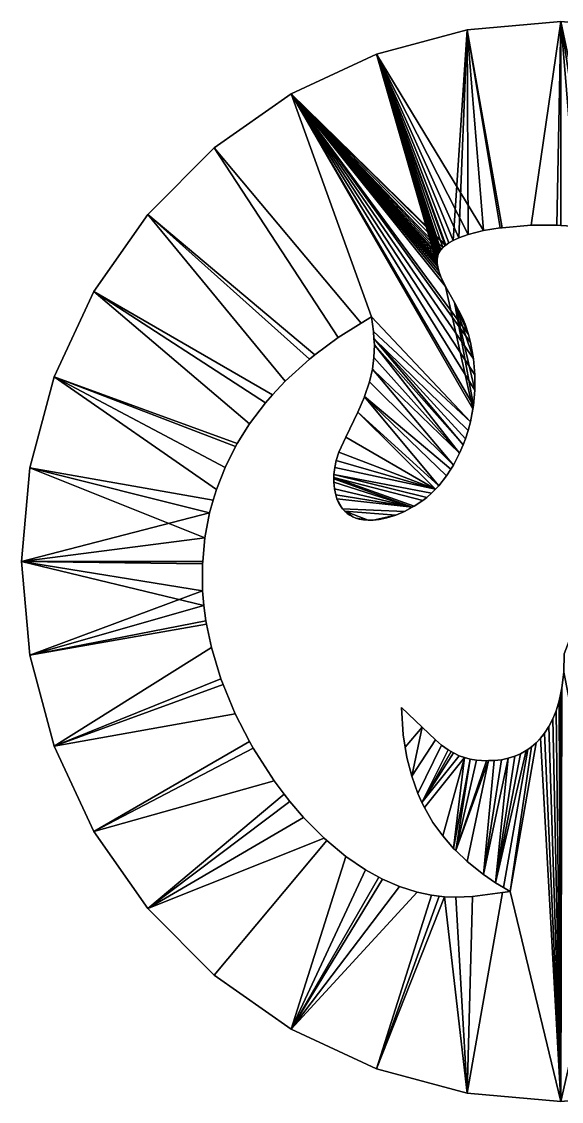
# Model space of a CAD drawing. Extents: x -1.8 to 1.8, y -1.8 to 1.8.
# Drawn here: x -1.8 to 0.002, y -1.8 to 1.8 of the extents above; entities that cross this region are included whole.
import ezdxf

# ---------------------------------------------------------------- set-up
doc = ezdxf.new("R2010")
doc.units = 0
doc.layers.add('CYLINDER', color=254, linetype='CONTINUOUS')

msp = doc.modelspace()

# ---------------------------------------------------------------- meshes
at = {"layer": 'CYLINDER'}
mesh = msp.add_polyface(dxfattribs=at)
corners = [(-0.3126, 1.7727, -0.2), (-0.3126, 1.7727, 0.2), (-0.6156, 1.6914, 0.2), (-0.6156, 1.6914, -0.2), (-0.384, 1.055, -0.2), (-0.9, 1.5588, -0.2), (-0.2873, 0.6228, -0.2), (-0.292, 0.6758, -0.2), (-0.2919, 0.5206, -0.2), (-0.2874, 0.5709, -0.2), (-0.3018, 0.7296, -0.2), (-0.3087, 0.7568, -0.2), (-0.386, 1.0536, -0.2), (-0.3937, 1.0466, -0.2), (-0.3547, 0.8635, -0.2), (-0.385, 0.9173, -0.2), (-0.4003, 1.0392, -0.2), (-0.4039, 1.0341, -0.2), (-0.4005, 0.9495, -0.2), (-0.407, 1.0288, -0.2), (-0.4076, 0.9685, -0.2), (-0.4095, 1.0233, -0.2), (-0.4112, 0.9821, -0.2), (-0.4107, 1.0195, -0.2), (-0.4129, 0.9931, -0.2), (-0.4122, 1.0137, -0.2), (-0.4133, 1.0016, -0.2), (-0.413, 1.0078, -0.2), (-0.9, 1.5588, 0.2), (-0.294, 0.5092, 0.2), (-0.4005, 0.9495, 0.2), (-0.385, 0.9173, 0.2), (-0.407, 1.0288, 0.2), (-0.4095, 1.0233, 0.2), (-0.4107, 1.0195, 0.2), (-0.4076, 0.9685, 0.2), (-0.4122, 1.0137, 0.2), (-0.4112, 0.9821, 0.2), (-0.413, 1.0078, 0.2), (-0.4133, 1.0016, 0.2), (-0.4129, 0.9931, 0.2), (-1.157, 1.3789, -0.2), (-0.6668, 0.7946, -0.2), (-0.6324, 0.8159, -0.2), (-0.302, 0.4661, -0.2), (-0.294, 0.5092, -0.2), (-0.6252, 0.7672, -0.2), (-1.157, 1.3789, 0.2), (-0.6668, 0.7946, 0.2), (-0.6324, 0.8159, 0.2), (-0.302, 0.4661, 0.2), (-0.7431, 0.7472, -0.2), (-1.3789, 1.157, -0.2), (-0.8208, 0.6888, -0.2), (-1.3789, 1.157, 0.2), (-0.7431, 0.7472, 0.2), (-0.8208, 0.6888, 0.2), (-0.839, 0.6751, -0.2), (-1.5588, 0.9, -0.2), (-0.962, 0.5554, -0.2), (-0.9199, 0.6016, -0.2), (-1.5588, 0.9, 0.2), (-0.9199, 0.6016, 0.2), (-0.962, 0.5554, 0.2), (-0.839, 0.6751, 0.2), (-1.6914, 0.6156, 0.2), (-1.6914, 0.6156, -0.2), (-0.7431, 0.7472, -0.2), (-0.8208, 0.6888, -0.2), (-0.8208, 0.6888, 0.2), (-0.7431, 0.7472, 0.2), (-0.6324, 0.8159, -0.2), (-0.6668, 0.7946, -0.2), (-0.6668, 0.7946, 0.2), (-0.6324, 0.8159, 0.2), (-0.6252, 0.7672, 0.2), (-0.6252, 0.7672, -0.2), (-0.6238, 0.7434, -0.2), (-0.6238, 0.7434, 0.2), (-0.6226, 0.7221, 0.2), (-0.6226, 0.7221, -0.2)]
mesh.append_faces([[corners[k] for k in face] for face in [(0, 1, 2, 3), (4, 3, 5, 5), (6, 7, 5, 5), (8, 9, 5, 5), (10, 11, 5, 5), (12, 4, 5, 5), (13, 12, 5, 5), (11, 14, 15, 5), (16, 13, 5, 5), (17, 16, 5, 5), (5, 15, 18, 18), (19, 17, 5, 5), (5, 18, 20, 20), (21, 19, 5, 5), (5, 20, 22, 22), (23, 21, 5, 5), (5, 22, 24, 24), (25, 23, 5, 5), (5, 24, 26, 26), (27, 25, 5, 5), (26, 27, 5, 5), (3, 2, 28, 5), (29, 28, 30, 31), (2, 32, 33, 33), (2, 33, 34, 34), (35, 30, 28, 28), (2, 34, 36, 36), (35, 28, 37, 37), (2, 36, 38, 38), (37, 28, 2, 2), (2, 38, 39, 39), (40, 37, 2, 2), (2, 39, 40, 40), (5, 41, 42, 43), (44, 45, 5, 43), (44, 43, 46, 46), (5, 28, 47, 41), (48, 47, 28, 49), (28, 29, 50, 49), (51, 42, 41, 41), (51, 41, 52, 53), (41, 47, 54, 52), (47, 48, 55, 55), (56, 54, 47, 55), (53, 52, 57, 57), (58, 59, 60, 52), (57, 52, 60, 60), (52, 54, 61, 58), (62, 63, 61, 54), (64, 62, 54, 54), (54, 56, 64, 64), (58, 61, 65, 66), (67, 68, 69, 70), (71, 72, 70, 73), (72, 67, 70, 70), (71, 73, 74, 74), (75, 76, 71, 74), (77, 76, 75, 78), (78, 79, 80, 77)]])
mesh = msp.add_polyface(dxfattribs=at)
corners = [(0, 1.8, -0.2), (-0.3126, 1.7727, -0.2), (-0.1962, 1.1129, -0.2), (-0.0992, 1.121, -0.2), (0, 1.8, 0.2), (-0.3126, 1.7727, 0.2), (-0.1962, 1.1129, 0.2), (-0.0992, 1.121, 0.2), (-0.2029, 1.1123, -0.2), (-0.6156, 1.6914, -0.2), (-0.384, 1.055, -0.2), (-0.374, 1.0623, -0.2), (-0.3601, 1.0703, -0.2), (-0.2584, 1.1031, -0.2), (-0.3404, 1.0794, -0.2), (-0.3091, 1.0905, -0.2), (-0.384, 1.055, 0.2), (-0.6156, 1.6914, 0.2), (-0.374, 1.0623, 0.2), (-0.2029, 1.1123, 0.2), (-0.2584, 1.1031, 0.2), (-0.3601, 1.0703, 0.2), (-0.3091, 1.0905, 0.2), (-0.3404, 1.0794, 0.2), (-0.9, 1.5588, -0.2), (-0.294, 0.5092, -0.2), (-0.2919, 0.5206, -0.2), (-0.2874, 0.5709, -0.2), (-0.2873, 0.6228, -0.2), (-0.3087, 0.7568, -0.2), (-0.3194, 0.7908, -0.2), (-0.3282, 0.8127, -0.2), (-0.3547, 0.8635, -0.2), (-0.292, 0.6758, -0.2), (-0.3018, 0.7296, -0.2), (-0.386, 1.0536, 0.2), (-0.3547, 0.8635, 0.2), (-0.3282, 0.8127, 0.2), (-0.3194, 0.7908, 0.2), (-0.3087, 0.7568, 0.2), (-0.2874, 0.5709, 0.2), (-0.2919, 0.5206, 0.2), (-0.3937, 1.0466, 0.2), (-0.3018, 0.7296, 0.2), (-0.292, 0.6758, 0.2), (-0.4003, 1.0392, 0.2), (-0.4039, 1.0341, 0.2), (-0.407, 1.0288, 0.2), (-0.292, 0.6758, -0.2), (-0.292, 0.6758, 0.2), (-0.3018, 0.7296, 0.2), (-0.3018, 0.7296, -0.2), (-0.3087, 0.7568, 0.2), (-0.3087, 0.7568, -0.2), (-0.3194, 0.7908, 0.2), (-0.3194, 0.7908, -0.2), (-0.3282, 0.8127, 0.2), (-0.3282, 0.8127, -0.2), (-0.3547, 0.8635, 0.2), (-0.3547, 0.8635, -0.2), (-0.385, 0.9173, 0.2), (-0.385, 0.9173, -0.2), (-0.4005, 0.9495, 0.2), (-0.4005, 0.9495, -0.2), (-0.4076, 0.9685, 0.2), (-0.4076, 0.9685, -0.2), (-0.4112, 0.9821, 0.2), (-0.4112, 0.9821, -0.2), (-0.4129, 0.9931, 0.2), (-0.4129, 0.9931, -0.2), (-0.4133, 1.0016, 0.2), (-0.4133, 1.0016, -0.2), (-0.413, 1.0078, 0.2), (-0.413, 1.0078, -0.2), (-0.4122, 1.0137, 0.2), (-0.4122, 1.0137, -0.2), (-0.4107, 1.0195, 0.2), (-0.4107, 1.0195, -0.2), (-0.4095, 1.0233, 0.2), (-0.4095, 1.0233, -0.2), (-0.407, 1.0288, 0.2), (-0.407, 1.0288, -0.2), (-0.4039, 1.0341, 0.2), (-0.4039, 1.0341, -0.2), (-0.4003, 1.0392, 0.2), (-0.4003, 1.0392, -0.2), (-0.3937, 1.0466, 0.2), (-0.3937, 1.0466, -0.2), (-0.386, 1.0536, 0.2), (-0.386, 1.0536, -0.2), (-0.384, 1.055, 0.2), (-0.374, 1.0623, -0.2), (-0.384, 1.055, -0.2), (-0.374, 1.0623, 0.2), (-0.3601, 1.0703, 0.2), (-0.3601, 1.0703, -0.2), (-0.3404, 1.0794, 0.2), (-0.3404, 1.0794, -0.2), (-0.3091, 1.0905, 0.2), (-0.3091, 1.0905, -0.2), (-0.2584, 1.1031, 0.2), (-0.2584, 1.1031, -0.2), (-0.2029, 1.1123, 0.2), (-0.2029, 1.1123, -0.2), (-0.1962, 1.1129, 0.2), (-0.0992, 1.121, 0.2), (-0.1962, 1.1129, -0.2)]
mesh.append_faces([[corners[k] for k in face] for face in [(0, 1, 2, 3), (0, 4, 5, 1), (6, 5, 4, 7), (2, 1, 8, 8), (9, 10, 11, 11), (9, 11, 12, 12), (8, 1, 9, 13), (9, 12, 14, 14), (9, 14, 15, 15), (15, 13, 9, 9), (16, 17, 18, 18), (5, 6, 19, 19), (5, 19, 20, 20), (18, 17, 5, 21), (5, 20, 22, 22), (5, 22, 23, 23), (5, 23, 21, 21), (24, 25, 26, 26), (24, 27, 28, 28), (29, 30, 31, 32), (24, 33, 34, 34), (17, 16, 35, 35), (36, 37, 38, 39), (40, 41, 36, 36), (17, 35, 42, 42), (36, 39, 43, 44), (17, 42, 45, 45), (17, 45, 46, 46), (17, 46, 47, 47), (48, 49, 50, 51), (51, 50, 52, 53), (53, 52, 54, 55), (55, 54, 56, 57), (57, 56, 58, 59), (59, 58, 60, 61), (61, 60, 62, 63), (63, 62, 64, 65), (65, 64, 66, 67), (67, 66, 68, 69), (69, 68, 70, 71), (71, 70, 72, 73), (73, 72, 74, 75), (75, 74, 76, 77), (77, 76, 78, 79), (79, 78, 80, 81), (81, 80, 82, 83), (83, 82, 84, 85), (85, 84, 86, 87), (87, 86, 88, 89), (88, 90, 89, 89), (91, 92, 93, 93), (89, 90, 93, 92), (91, 93, 94, 95), (95, 94, 96, 97), (97, 96, 98, 99), (99, 98, 100, 101), (101, 100, 102, 103), (102, 104, 103, 103), (103, 104, 105, 106)]])
mesh = msp.add_polyface(dxfattribs=at)
corners = [(0.9, 1.5588, -0.2), (0.4386, 0.7597, -0.2), (0.4443, 0.7446, -0.2), (0.4711, 0.6458, -0.2), (0.6156, 1.6914, -0.2), (0.3446, 0.9467, -0.2), (0.3532, 0.9354, -0.2), (0.3832, 0.8875, -0.2), (0.3446, 0.9467, 0.2), (0.6156, 1.6914, 0.2), (0.9, 1.5588, 0.2), (0.3532, 0.9354, 0.2), (0.4386, 0.7597, 0.2), (0.4143, 0.8246, 0.2), (0.3832, 0.8875, 0.2), (0.3126, 1.7727, -0.2), (0.3263, 0.9705, -0.2), (0.19, 1.0776, -0.2), (0.1908, 1.0773, -0.2), (0.2291, 1.056, -0.2), (0.2644, 1.031, -0.2), (0.2968, 1.0024, -0.2), (0.3126, 1.7727, 0.2), (0.19, 1.0776, 0.2), (0.3263, 0.9705, 0.2), (0.1908, 1.0773, 0.2), (0.2968, 1.0024, 0.2), (0.2291, 1.056, 0.2), (0.2644, 1.031, 0.2), (0.1493, 1.0946, -0.2), (0, 1.8, -0.2), (0, 1.1205, -0.2), (0.0563, 1.1164, -0.2), (0.1045, 1.1077, -0.2), (0, 1.8, 0.2), (0.0563, 1.1164, 0.2), (0, 1.1205, 0.2), (0.1045, 1.1077, 0.2), (0.1493, 1.0946, 0.2), (-0.0131, 1.1215, -0.2), (-0.0992, 1.121, -0.2), (-0.0131, 1.1215, 0.2), (-0.0992, 1.121, 0.2), (-0.0992, 1.121, -0.2), (-0.1962, 1.1129, -0.2), (-0.0992, 1.121, 0.2), (-0.0131, 1.1215, 0.2), (-0.0131, 1.1215, -0.2), (0, 1.1205, 0.2), (0.0563, 1.1164, -0.2), (0, 1.1205, -0.2), (0.0563, 1.1164, 0.2), (0.1045, 1.1077, 0.2), (0.1045, 1.1077, -0.2), (0.1493, 1.0946, 0.2), (0.1493, 1.0946, -0.2), (0.19, 1.0776, 0.2), (0.1908, 1.0773, -0.2), (0.19, 1.0776, -0.2), (0.1908, 1.0773, 0.2), (0.2291, 1.056, 0.2), (0.2291, 1.056, -0.2), (0.2644, 1.031, 0.2), (0.2644, 1.031, -0.2), (0.2968, 1.0024, 0.2), (0.2968, 1.0024, -0.2), (0.3263, 0.9705, 0.2), (0.3263, 0.9705, -0.2), (0.3446, 0.9467, -0.2), (0.3446, 0.9467, 0.2), (0.3532, 0.9354, 0.2), (0.3532, 0.9354, -0.2), (0.3832, 0.8875, 0.2), (0.3832, 0.8875, -0.2), (0.4143, 0.8246, 0.2), (0.4143, 0.8246, -0.2), (0.4443, 0.7446, 0.2), (0.4443, 0.7446, -0.2), (0.4386, 0.7597, -0.2), (0.4386, 0.7597, 0.2), (0.4711, 0.6458, 0.2), (0.4711, 0.6458, -0.2), (0.4967, 0.5001, 0.2), (0.4967, 0.5001, -0.2), (0.4834, 0.5761, -0.2), (0.4834, 0.5761, 0.2), (0.5035, 0.4225, 0.2), (0.5035, 0.4225, -0.2)]
mesh.append_faces([[corners[k] for k in face] for face in [(0, 1, 2, 2), (0, 2, 3, 3), (0, 4, 5, 6), (0, 6, 7, 7), (8, 9, 10, 11), (10, 12, 13, 13), (10, 13, 14, 14), (5, 4, 15, 16), (15, 17, 18, 18), (15, 18, 19, 19), (15, 19, 20, 20), (21, 16, 15, 15), (15, 20, 21, 21), (4, 9, 22, 15), (23, 22, 9, 9), (9, 8, 24, 24), (25, 23, 9, 9), (9, 24, 26, 26), (27, 25, 9, 9), (9, 26, 28, 28), (28, 27, 9, 9), (17, 15, 29, 29), (30, 31, 32, 15), (29, 15, 33, 33), (32, 33, 15, 15), (15, 22, 34, 30), (35, 36, 34, 34), (37, 35, 34, 34), (22, 23, 38, 34), (38, 37, 34, 34), (39, 31, 30, 30), (40, 39, 30, 30), (34, 36, 41, 41), (34, 41, 42, 42), (43, 44, 45, 45), (43, 45, 46, 47), (46, 48, 47, 47), (49, 50, 51, 51), (47, 48, 51, 50), (49, 51, 52, 53), (53, 52, 54, 55), (54, 56, 55, 55), (57, 58, 59, 59), (59, 58, 55, 56), (57, 59, 60, 61), (61, 60, 62, 63), (63, 62, 64, 65), (66, 67, 65, 64), (68, 67, 66, 69), (69, 70, 71, 68), (72, 73, 71, 70), (74, 75, 73, 72), (76, 77, 78, 78), (74, 79, 75, 75), (76, 78, 75, 79), (80, 81, 77, 76), (82, 83, 84, 85), (80, 85, 84, 81), (82, 86, 87, 83)]])
mesh = msp.add_polyface(dxfattribs=at)
corners = [(-0.3547, 0.8635, 0.2), (-0.292, 0.6758, 0.2), (-0.2873, 0.6228, 0.2), (-0.2874, 0.5709, 0.2), (-0.2919, 0.5206, 0.2), (-0.294, 0.5092, 0.2), (-0.385, 0.9173, 0.2), (-0.6238, 0.7434, -0.2), (-0.3267, 0.3893, -0.2), (-0.3187, 0.4089, -0.2), (-0.3096, 0.437, -0.2), (-0.302, 0.4661, -0.2), (-0.6252, 0.7672, -0.2), (-0.3187, 0.4089, 0.2), (-0.3267, 0.3893, 0.2), (-0.6238, 0.7434, 0.2), (-0.302, 0.4661, 0.2), (-0.3096, 0.437, 0.2), (-0.6252, 0.7672, 0.2), (-0.6324, 0.8159, 0.2), (-0.6552, 0.5498, -0.2), (-0.3674, 0.3082, -0.2), (-0.3589, 0.3213, -0.2), (-0.6387, 0.5988, -0.2), (-0.3383, 0.3608, -0.2), (-0.6226, 0.7221, -0.2), (-0.6241, 0.6801, -0.2), (-0.6291, 0.6411, -0.2), (-0.3589, 0.3213, 0.2), (-0.3674, 0.3082, 0.2), (-0.6552, 0.5498, 0.2), (-0.6387, 0.5988, 0.2), (-0.3383, 0.3608, 0.2), (-0.6226, 0.7221, 0.2), (-0.6291, 0.6411, 0.2), (-0.6241, 0.6801, 0.2), (-0.6778, 0.4979, -0.2), (-0.7174, 0.4142, -0.2), (-0.4184, 0.2416, -0.2), (-0.3822, 0.2851, -0.2), (-0.6555, 0.5489, -0.2), (-0.4079, 0.2525, -0.2), (-0.3822, 0.2851, 0.2), (-0.6555, 0.5489, 0.2), (-0.4184, 0.2416, 0.2), (-0.7174, 0.4142, 0.2), (-0.6778, 0.4979, 0.2), (-0.4079, 0.2525, 0.2), (-0.7497, 0.3368, -0.2), (-0.7547, 0.3135, -0.2), (-0.4473, 0.2139, -0.2), (-0.4321, 0.2273, -0.2), (-0.7575, 0.2896, -0.2), (-0.4606, 0.2035, -0.2), (-0.7579, 0.2798, -0.2), (-0.4899, 0.184, -0.2), (-0.741, 0.3642, 0.2), (-0.7575, 0.2896, 0.2), (-0.7547, 0.3135, 0.2), (-0.4321, 0.2273, 0.2), (-0.4606, 0.2035, 0.2), (-0.4899, 0.184, 0.2), (-0.7579, 0.2798, 0.2), (-0.7497, 0.3368, 0.2), (-0.4473, 0.2139, 0.2), (-0.7473, 0.2088, 0.2), (-0.7515, 0.2223, 0.2), (-0.4962, 0.1806, 0.2), (-0.4899, 0.184, -0.2), (-0.4899, 0.184, 0.2), (-0.4606, 0.2035, 0.2), (-0.4606, 0.2035, -0.2), (-0.4473, 0.2139, 0.2), (-0.4473, 0.2139, -0.2), (-0.4321, 0.2273, 0.2), (-0.4321, 0.2273, -0.2), (-0.4184, 0.2416, 0.2), (-0.4079, 0.2525, 0.2), (-0.4079, 0.2525, -0.2), (-0.4184, 0.2416, -0.2), (-0.3822, 0.2851, 0.2), (-0.3822, 0.2851, -0.2), (-0.3674, 0.3082, 0.2), (-0.3589, 0.3213, -0.2), (-0.3674, 0.3082, -0.2), (-0.3589, 0.3213, 0.2), (-0.3383, 0.3608, 0.2), (-0.3383, 0.3608, -0.2), (-0.3267, 0.3893, 0.2), (-0.3267, 0.3893, -0.2), (-0.3187, 0.4089, 0.2), (-0.3187, 0.4089, -0.2), (-0.3096, 0.437, 0.2), (-0.3096, 0.437, -0.2), (-0.302, 0.4661, 0.2), (-0.302, 0.4661, -0.2), (-0.294, 0.5092, -0.2), (-0.294, 0.5092, 0.2), (-0.2919, 0.5206, 0.2), (-0.2919, 0.5206, -0.2), (-0.2874, 0.5709, 0.2), (-0.2874, 0.5709, -0.2), (-0.2873, 0.6228, 0.2), (-0.2873, 0.6228, -0.2), (-0.292, 0.6758, 0.2), (-0.292, 0.6758, -0.2)]
mesh.append_faces([[corners[k] for k in face] for face in [(0, 1, 2, 3), (0, 4, 5, 6), (7, 8, 9, 9), (9, 10, 7, 7), (7, 10, 11, 12), (13, 14, 15, 15), (16, 17, 15, 18), (17, 13, 15, 15), (18, 19, 16, 16), (20, 21, 22, 23), (24, 8, 25, 26), (8, 7, 25, 25), (23, 22, 27, 27), (27, 22, 24, 26), (28, 29, 30, 31), (15, 14, 32, 33), (32, 28, 31, 34), (35, 33, 32, 32), (34, 35, 32, 32), (36, 37, 38, 38), (39, 21, 20, 40), (38, 41, 40, 36), (41, 39, 40, 40), (30, 29, 42, 43), (44, 45, 46, 47), (46, 43, 42, 47), (48, 49, 38, 38), (50, 51, 52, 52), (53, 50, 52, 54), (38, 49, 52, 51), (54, 55, 53, 53), (56, 45, 44, 44), (57, 58, 44, 59), (60, 61, 62, 62), (63, 56, 44, 44), (59, 64, 57, 57), (58, 63, 44, 44), (60, 62, 57, 64), (65, 66, 67, 67), (68, 69, 70, 71), (71, 70, 72, 73), (73, 72, 74, 75), (76, 77, 78, 79), (79, 75, 74, 76), (78, 77, 80, 81), (81, 80, 82, 82), (83, 84, 85, 85), (84, 81, 82, 85), (83, 85, 86, 87), (87, 86, 88, 89), (88, 90, 91, 89), (91, 90, 92, 93), (93, 92, 94, 95), (95, 94, 96, 96), (97, 98, 94, 94), (96, 94, 98, 99), (99, 98, 100, 101), (101, 100, 102, 103), (103, 102, 104, 105)]])
mesh = msp.add_polyface(dxfattribs=at)
corners = [(-0.4184, 0.2416, -0.2), (-0.7174, 0.4142, -0.2), (-0.741, 0.3642, -0.2), (-0.4962, 0.1806, -0.2), (-0.4899, 0.184, -0.2), (-0.7579, 0.2798, -0.2), (-0.7579, 0.2758, -0.2), (-0.7497, 0.3368, -0.2), (-0.962, 0.5554, -0.2), (-1.5588, 0.9, -0.2), (-0.9863, 0.5289, -0.2), (-1.6914, 0.6156, -0.2), (-1.0802, 0.3932, -0.2), (-1.0393, 0.459, -0.2), (-0.4962, 0.1806, 0.2), (-0.7579, 0.2758, 0.2), (-0.7579, 0.2798, 0.2), (-0.4899, 0.184, 0.2), (-1.5588, 0.9, 0.2), (-0.962, 0.5554, 0.2), (-0.9863, 0.5289, 0.2), (-1.0393, 0.459, 0.2), (-1.0802, 0.3932, 0.2), (-1.6914, 0.6156, 0.2), (-0.7577, 0.2649, -0.2), (-0.7555, 0.2423, -0.2), (-0.7515, 0.2223, -0.2), (-0.7473, 0.2088, -0.2), (-1.086, 0.3839, -0.2), (-1.7727, 0.3126, -0.2), (-1.1601, 0.2046, -0.2), (-1.1499, 0.2399, -0.2), (-1.121, 0.3139, -0.2), (-1.7727, 0.3126, 0.2), (-0.7577, 0.2649, 0.2), (-0.7515, 0.2223, 0.2), (-0.7555, 0.2423, 0.2), (-1.1499, 0.2399, 0.2), (-1.1601, 0.2046, 0.2), (-1.121, 0.3139, 0.2), (-1.086, 0.3839, 0.2), (-1.1724, 0.1617, 0.2), (-1.1499, 0.2399, -0.2), (-1.1601, 0.2046, -0.2), (-1.1601, 0.2046, 0.2), (-1.1499, 0.2399, 0.2), (-1.121, 0.3139, 0.2), (-1.121, 0.3139, -0.2), (-1.086, 0.3839, 0.2), (-1.086, 0.3839, -0.2), (-1.0802, 0.3932, -0.2), (-1.0802, 0.3932, 0.2), (-1.0393, 0.459, -0.2), (-1.0393, 0.459, 0.2), (-0.9863, 0.5289, 0.2), (-0.9863, 0.5289, -0.2), (-0.962, 0.5554, 0.2), (-0.9199, 0.6016, -0.2), (-0.962, 0.5554, -0.2), (-0.9199, 0.6016, 0.2), (-0.839, 0.6751, 0.2), (-0.839, 0.6751, -0.2), (-0.8208, 0.6888, 0.2), (-0.8208, 0.6888, -0.2), (-0.6241, 0.6801, 0.2), (-0.6241, 0.6801, -0.2), (-0.6226, 0.7221, -0.2), (-0.6226, 0.7221, 0.2), (-0.6291, 0.6411, 0.2), (-0.6291, 0.6411, -0.2), (-0.6387, 0.5988, 0.2), (-0.6387, 0.5988, -0.2), (-0.6552, 0.5498, -0.2), (-0.6552, 0.5498, 0.2), (-0.6555, 0.5489, 0.2), (-0.6555, 0.5489, -0.2), (-0.6778, 0.4979, 0.2), (-0.6778, 0.4979, -0.2), (-0.741, 0.3642, 0.2), (-0.741, 0.3642, -0.2), (-0.7174, 0.4142, -0.2), (-0.7174, 0.4142, 0.2), (-0.7497, 0.3368, 0.2), (-0.7497, 0.3368, -0.2), (-0.7547, 0.3135, 0.2), (-0.7547, 0.3135, -0.2), (-0.7575, 0.2896, 0.2), (-0.7575, 0.2896, -0.2), (-0.7579, 0.2798, 0.2), (-0.7579, 0.2798, -0.2), (-0.7577, 0.2649, 0.2), (-0.7577, 0.2649, -0.2), (-0.7579, 0.2758, 0.2), (-0.7579, 0.2758, -0.2), (-0.7555, 0.2423, 0.2), (-0.7555, 0.2423, -0.2), (-0.7515, 0.2223, 0.2), (-0.7515, 0.2223, -0.2), (-0.7473, 0.2088, 0.2), (-0.7473, 0.2088, -0.2), (-0.7421, 0.1966, 0.2), (-0.7421, 0.1966, -0.2)]
mesh.append_faces([[corners[k] for k in face] for face in [(0, 1, 2, 2), (3, 4, 5, 6), (0, 2, 7, 7), (8, 9, 10, 10), (11, 12, 13, 9), (10, 9, 13, 13), (14, 15, 16, 17), (18, 19, 20, 20), (18, 20, 21, 21), (22, 23, 18, 21), (3, 6, 24, 24), (24, 25, 3, 3), (26, 27, 3, 3), (3, 25, 26, 26), (12, 11, 28, 28), (29, 30, 31, 11), (28, 11, 32, 32), (32, 11, 31, 31), (11, 23, 33, 29), (34, 15, 14, 14), (35, 36, 14, 14), (36, 34, 14, 14), (33, 23, 37, 38), (39, 37, 23, 23), (23, 22, 40, 40), (23, 40, 39, 39), (33, 38, 41, 41), (42, 43, 44, 45), (42, 45, 46, 47), (47, 46, 48, 49), (49, 48, 50, 50), (48, 51, 52, 50), (53, 52, 51, 51), (52, 53, 54, 55), (55, 54, 56, 56), (57, 58, 59, 59), (58, 55, 56, 59), (57, 59, 60, 61), (60, 62, 63, 61), (64, 65, 66, 67), (68, 69, 65, 64), (70, 71, 69, 68), (72, 71, 70, 73), (73, 74, 75, 72), (76, 77, 75, 74), (78, 79, 80, 81), (80, 77, 76, 81), (82, 83, 79, 78), (84, 85, 83, 82), (86, 87, 85, 84), (88, 89, 87, 86), (90, 91, 92, 92), (93, 89, 88, 88), (92, 91, 93, 88), (94, 95, 91, 90), (96, 97, 95, 94), (98, 99, 97, 96), (100, 101, 99, 98)]])
mesh = msp.add_polyface(dxfattribs=at)
corners = [(-0.7132, 0.1602, -0.2), (-0.7042, 0.154, -0.2), (-0.6945, 0.1488, -0.2), (-0.7216, 0.1676, -0.2), (-0.7421, 0.1966, -0.2), (-0.7361, 0.1857, -0.2), (-0.7292, 0.1761, -0.2), (-0.7473, 0.2088, -0.2), (-0.6843, 0.1446, -0.2), (-0.6431, 0.1374, -0.2), (-0.7132, 0.1602, 0.2), (-0.7216, 0.1676, 0.2), (-0.6945, 0.1488, 0.2), (-0.7042, 0.154, 0.2), (-0.7292, 0.1761, 0.2), (-0.7361, 0.1857, 0.2), (-0.7421, 0.1966, 0.2), (-0.7473, 0.2088, 0.2), (-0.6431, 0.1374, 0.2), (-0.6843, 0.1446, 0.2), (-1.1601, 0.2046, -0.2), (-1.7727, 0.3126, -0.2), (-1.8, 0, -0.2), (-1.1724, 0.1617, -0.2), (-1.1953, 0, -0.2), (-1.1879, 0.0793, -0.2), (-1.7727, 0.3126, 0.2), (-1.8, 0, 0.2), (-1.1953, 0, 0.2), (-1.1879, 0.0793, 0.2), (-1.1724, 0.1617, 0.2), (-1.7727, -0.3126, -0.2), (-1.1831, -0.2086, -0.2), (-1.1855, -0.1973, -0.2), (-1.1959, -0.0073, -0.2), (-1.1922, -0.1472, -0.2), (-1.1959, -0.0983, -0.2), (-1.7727, -0.3126, 0.2), (-1.1855, -0.1973, 0.2), (-1.1831, -0.2086, 0.2), (-1.1922, -0.1472, 0.2), (-1.1959, -0.0073, 0.2), (-1.1959, -0.0983, 0.2), (-1.1666, -0.2869, -0.2), (-1.6914, -0.6156, -0.2), (-1.127, -0.4102, -0.2), (-1.1348, -0.3911, -0.2), (-1.6914, -0.6156, 0.2), (-1.1666, -0.2869, 0.2), (-1.1348, -0.3911, 0.2), (-1.127, -0.4102, 0.2), (-1.0868, -0.5083, -0.2), (-1.5588, -0.9, -0.2), (-1.039, -0.5999, -0.2), (-1.0868, -0.5083, 0.2), (-1.039, -0.5999, 0.2), (-1.5588, -0.9, 0.2), (-1.0271, -0.6227, 0.2), (-0.957, -0.7317, -0.2), (-0.957, -0.7317, 0.2), (-1.0271, -0.6227, 0.2), (-1.0271, -0.6227, -0.2), (-1.039, -0.5999, 0.2), (-1.039, -0.5999, -0.2), (-1.0868, -0.5083, 0.2), (-1.0868, -0.5083, -0.2), (-1.127, -0.4102, -0.2), (-1.1348, -0.3911, -0.2), (-1.127, -0.4102, 0.2), (-1.1348, -0.3911, 0.2), (-1.1666, -0.2869, 0.2), (-1.1666, -0.2869, -0.2), (-1.1831, -0.2086, 0.2), (-1.1831, -0.2086, -0.2), (-1.1855, -0.1973, 0.2), (-1.1855, -0.1973, -0.2), (-1.1922, -0.1472, 0.2), (-1.1922, -0.1472, -0.2), (-1.1959, -0.0983, 0.2), (-1.1959, -0.0983, -0.2), (-1.1959, -0.0073, 0.2), (-1.1959, -0.0073, -0.2), (-1.1953, 0, 0.2), (-1.1879, 0.0793, -0.2), (-1.1953, 0, -0.2), (-1.1879, 0.0793, 0.2), (-1.1724, 0.1617, 0.2), (-1.1724, 0.1617, -0.2), (-1.1601, 0.2046, 0.2), (-1.1601, 0.2046, -0.2), (-0.7361, 0.1857, 0.2), (-0.7361, 0.1857, -0.2), (-0.7421, 0.1966, -0.2), (-0.7421, 0.1966, 0.2), (-0.7292, 0.1761, 0.2), (-0.7292, 0.1761, -0.2), (-0.7216, 0.1676, 0.2), (-0.7216, 0.1676, -0.2), (-0.7132, 0.1602, 0.2), (-0.7132, 0.1602, -0.2), (-0.7042, 0.154, 0.2), (-0.7042, 0.154, -0.2), (-0.6945, 0.1488, 0.2), (-0.6945, 0.1488, -0.2), (-0.6843, 0.1446, 0.2), (-0.6843, 0.1446, -0.2)]
mesh.append_faces([[corners[k] for k in face] for face in [(0, 1, 2, 3), (4, 5, 6, 7), (2, 8, 9, 3), (10, 11, 12, 13), (14, 15, 16, 17), (18, 19, 12, 11), (20, 21, 22, 23), (22, 24, 25, 25), (22, 25, 23, 23), (21, 26, 27, 22), (28, 27, 26, 29), (26, 30, 29, 29), (31, 32, 33, 33), (24, 22, 34, 34), (31, 33, 35, 35), (34, 22, 31, 36), (31, 35, 36, 36), (22, 27, 37, 31), (38, 39, 37, 37), (40, 38, 37, 27), (27, 28, 41, 41), (42, 40, 27, 27), (27, 41, 42, 42), (43, 32, 31, 44), (44, 45, 46, 46), (44, 46, 43, 43), (31, 37, 47, 44), (37, 39, 48, 47), (49, 50, 47, 47), (48, 49, 47, 47), (51, 45, 44, 44), (52, 53, 51, 44), (47, 50, 54, 54), (54, 55, 56, 47), (56, 55, 57, 57), (58, 59, 60, 61), (61, 60, 62, 63), (62, 64, 65, 63), (65, 64, 66, 66), (67, 66, 64, 68), (69, 67, 68, 68), (67, 69, 70, 71), (71, 70, 72, 73), (74, 75, 73, 72), (75, 74, 76, 77), (77, 76, 78, 79), (79, 78, 80, 81), (81, 80, 82, 82), (83, 84, 85, 85), (81, 82, 85, 84), (83, 85, 86, 87), (87, 86, 88, 89), (90, 91, 92, 93), (94, 95, 91, 90), (96, 97, 95, 94), (97, 96, 98, 99), (99, 98, 100, 101), (101, 100, 102, 103), (103, 102, 104, 105)]])
mesh = msp.add_polyface(dxfattribs=at)
corners = [(-0.7292, 0.1761, -0.2), (-0.7216, 0.1676, -0.2), (-0.551, 0.1547, -0.2), (-0.5217, 0.167, -0.2), (-0.6736, 0.1414, -0.2), (-0.6587, 0.1386, -0.2), (-0.6431, 0.1374, -0.2), (-0.6843, 0.1446, -0.2), (-0.6062, 0.1399, -0.2), (-0.5808, 0.1453, -0.2), (-0.6269, 0.1376, -0.2), (-0.4962, 0.1806, -0.2), (-0.7473, 0.2088, -0.2), (-0.551, 0.1547, 0.2), (-0.5808, 0.1453, 0.2), (-0.6062, 0.1399, 0.2), (-0.6269, 0.1376, 0.2), (-0.6736, 0.1414, 0.2), (-0.6843, 0.1446, 0.2), (-0.6431, 0.1374, 0.2), (-0.6587, 0.1386, 0.2), (-0.7292, 0.1761, 0.2), (-0.7473, 0.2088, 0.2), (-0.4962, 0.1806, 0.2), (-0.5217, 0.167, 0.2), (-0.7216, 0.1676, 0.2), (-0.4634, -0.5523, -0.2), (-0.5322, -0.4865, -0.2), (-0.5263, -0.5783, -0.2), (-0.5196, -0.6193, -0.2), (-0.5322, -0.4865, 0.2), (-0.4634, -0.5523, 0.2), (-0.5196, -0.6193, 0.2), (-0.5263, -0.5783, 0.2), (-0.4636, -0.803, -0.2), (-0.366, -0.634, -0.2), (-0.3767, -0.6278, -0.2), (-0.4188, -0.5949, -0.2), (-0.498, -0.716, -0.2), (-0.514, -0.6539, -0.2), (-0.3984, -0.6122, -0.2), (-0.4773, -0.7735, -0.2), (-0.498, -0.716, 0.2), (-0.514, -0.6539, 0.2), (-0.4188, -0.5949, 0.2), (-0.3984, -0.6122, 0.2), (-0.3767, -0.6278, 0.2), (-0.4636, -0.803, 0.2), (-0.4773, -0.7735, 0.2), (-0.366, -0.634, 0.2), (-0.3586, -0.6384, 0.2), (-0.3392, -0.6474, 0.2), (-0.1158, -0.6305, -0.2), (-0.1158, -0.6305, 0.2), (-0.1343, -0.6408, 0.2), (-0.1343, -0.6408, -0.2), (-0.1542, -0.6494, 0.2), (-0.1542, -0.6494, -0.2), (-0.1755, -0.6561, 0.2), (-0.1755, -0.6561, -0.2), (-0.1982, -0.6608, 0.2), (-0.1982, -0.6608, -0.2), (-0.2223, -0.6635, 0.2), (-0.2223, -0.6635, -0.2), (-0.2479, -0.6642, -0.2), (-0.2417, -0.664, -0.2), (-0.2417, -0.664, 0.2), (-0.2479, -0.6642, 0.2), (-0.2818, -0.6619, 0.2), (-0.2818, -0.6619, -0.2), (-0.3023, -0.6585, 0.2), (-0.3023, -0.6585, -0.2), (-0.3214, -0.6537, 0.2), (-0.3214, -0.6537, -0.2), (-0.3392, -0.6474, 0.2), (-0.3392, -0.6474, -0.2), (-0.3586, -0.6384, 0.2), (-0.3586, -0.6384, -0.2), (-0.366, -0.634, 0.2), (-0.3767, -0.6278, -0.2), (-0.366, -0.634, -0.2), (-0.3767, -0.6278, 0.2), (-0.3984, -0.6122, 0.2), (-0.3984, -0.6122, -0.2), (-0.4188, -0.5949, 0.2), (-0.4188, -0.5949, -0.2), (-0.4634, -0.5523, 0.2), (-0.5322, -0.4865, -0.2), (-0.4634, -0.5523, -0.2), (-0.5322, -0.4865, 0.2), (-0.5263, -0.5783, 0.2), (-0.5263, -0.5783, -0.2), (-0.514, -0.6539, 0.2), (-0.514, -0.6539, -0.2), (-0.5196, -0.6193, 0.2), (-0.5196, -0.6193, -0.2), (-0.498, -0.716, 0.2), (-0.498, -0.716, -0.2), (-0.6843, 0.1446, -0.2), (-0.6843, 0.1446, 0.2), (-0.6736, 0.1414, 0.2), (-0.6736, 0.1414, -0.2), (-0.6587, 0.1386, 0.2), (-0.6587, 0.1386, -0.2), (-0.6431, 0.1374, 0.2), (-0.6431, 0.1374, -0.2), (-0.6269, 0.1376, 0.2), (-0.6269, 0.1376, -0.2), (-0.6062, 0.1399, 0.2), (-0.6062, 0.1399, -0.2), (-0.5808, 0.1453, 0.2), (-0.5808, 0.1453, -0.2), (-0.551, 0.1547, 0.2), (-0.551, 0.1547, -0.2), (-0.5217, 0.167, 0.2), (-0.5217, 0.167, -0.2), (-0.4962, 0.1806, 0.2), (-0.4899, 0.184, -0.2), (-0.4962, 0.1806, -0.2), (-0.4899, 0.184, 0.2)]
mesh.append_faces([[corners[k] for k in face] for face in [(0, 1, 2, 3), (4, 5, 6, 7), (8, 9, 2, 10), (6, 10, 2, 1), (11, 12, 0, 3), (13, 14, 15, 16), (17, 18, 19, 20), (21, 22, 23, 24), (19, 25, 13, 16), (21, 24, 13, 25), (26, 27, 28, 29), (30, 31, 32, 33), (34, 35, 36, 36), (37, 26, 38, 38), (29, 39, 38, 26), (40, 37, 38, 41), (32, 31, 42, 43), (42, 31, 44, 44), (45, 46, 47, 48), (42, 44, 45, 48), (47, 49, 50, 50), (47, 50, 51, 51), (52, 53, 54, 55), (55, 54, 56, 57), (57, 56, 58, 59), (59, 58, 60, 61), (61, 60, 62, 63), (64, 65, 62, 66), (65, 63, 62, 62), (64, 66, 67, 67), (64, 67, 68, 69), (69, 68, 70, 71), (71, 70, 72, 73), (73, 72, 74, 75), (75, 74, 76, 77), (76, 78, 77, 77), (79, 80, 81, 81), (80, 77, 78, 81), (79, 81, 82, 83), (83, 82, 84, 85), (84, 86, 85, 85), (87, 88, 89, 89), (85, 86, 89, 88), (90, 91, 87, 89), (92, 93, 94, 94), (93, 95, 90, 94), (91, 90, 95, 95), (96, 97, 93, 92), (98, 99, 100, 101), (101, 100, 102, 103), (103, 102, 104, 105), (105, 104, 106, 107), (107, 106, 108, 109), (109, 108, 110, 111), (111, 110, 112, 113), (113, 112, 114, 115), (114, 116, 115, 115), (117, 118, 119, 119), (119, 118, 115, 116)]])
mesh = msp.add_polyface(dxfattribs=at)
corners = [(-0.1691, -1.1002, 0.2), (-0.0986, -0.6184, 0.2), (-0.0827, -0.6047, 0.2), (0.1565, -1.1127, -0.2), (0.1924, -1.091, -0.2), (0.0429, -0.2431, -0.2), (0.0367, -0.2409, -0.2), (0.011, -0.3076, -0.2), (0.0095, -0.3693, -0.2), (0.0429, -0.2431, 0.2), (0.1924, -1.091, 0.2), (0.1565, -1.1127, 0.2), (0.0367, -0.2409, 0.2), (0.011, -0.3076, 0.2), (0.0095, -0.3693, 0.2), (0.3189, -1.0148, -0.2), (0.2269, -0.6281, -0.2), (0.2066, -0.6243, -0.2), (0.1994, -0.6197, -0.2), (0.1928, -0.6145, -0.2), (0.1838, -0.6059, -0.2), (0.1492, -0.5345, -0.2), (0.1382, -0.4749, -0.2), (0.1759, -0.5961, -0.2), (0.1689, -0.5854, -0.2), (0.156, -0.5571, -0.2), (0.1629, -0.5738, -0.2), (0.1382, -0.4749, 0.2), (0.1492, -0.5345, 0.2), (0.156, -0.5571, 0.2), (0.2287, -0.6283, -0.2), (0.3586, -0.9853, -0.2), (0.2401, -0.6298, -0.2), (0.4114, -0.9461, -0.2), (0.3358, -0.622, -0.2), (0.3134, -0.6272, -0.2), (0.29, -0.6303, -0.2), (0.2656, -0.6313, -0.2), (0.3586, -0.9853, 0.2), (0.2287, -0.6283, 0.2), (0.2401, -0.6298, 0.2), (0.4987, -0.8637, 0.2), (0.3553, -0.6154, 0.2), (0.3625, -0.613, 0.2), (0.393, -0.599, 0.2), (0.4635, -0.5524, 0.2), (0.4266, -0.5792, 0.2), (0.4266, -0.5792, -0.2), (0.393, -0.599, 0.2), (0.393, -0.599, -0.2), (0.3625, -0.613, 0.2), (0.3625, -0.613, -0.2), (0.3553, -0.6154, 0.2), (0.3358, -0.622, -0.2), (0.3553, -0.6154, -0.2), (0.3358, -0.622, 0.2), (0.3134, -0.6272, 0.2), (0.3134, -0.6272, -0.2), (0.29, -0.6303, 0.2), (0.29, -0.6303, -0.2), (0.2656, -0.6313, 0.2), (0.2656, -0.6313, -0.2), (0.2401, -0.6298, 0.2), (0.2401, -0.6298, -0.2), (0.2287, -0.6283, 0.2), (0.2269, -0.6281, -0.2), (0.2287, -0.6283, -0.2), (0.2269, -0.6281, 0.2), (0.2066, -0.6243, 0.2), (0.2066, -0.6243, -0.2), (0.1994, -0.6197, 0.2), (0.1994, -0.6197, -0.2), (0.1928, -0.6145, 0.2), (0.1928, -0.6145, -0.2), (0.1838, -0.6059, 0.2), (0.1838, -0.6059, -0.2), (0.1759, -0.5961, 0.2), (0.1759, -0.5961, -0.2), (0.1689, -0.5854, 0.2), (0.1689, -0.5854, -0.2), (0.1629, -0.5738, 0.2), (0.1629, -0.5738, -0.2), (0.156, -0.5571, 0.2), (0.156, -0.5571, -0.2), (0.1492, -0.5345, 0.2), (0.1492, -0.5345, -0.2), (0.1382, -0.4749, 0.2), (0.1382, -0.4749, -0.2), (0.1298, -0.4068, 0.2), (0.1298, -0.4068, -0.2), (-0.0055, -0.4641, 0.2), (-0.0055, -0.4641, -0.2), (0, -0.4378, -0.2), (0.0035, -0.4213, 0.2), (0, -0.4378, 0.2), (0.0035, -0.4213, -0.2), (-0.0162, -0.4983, 0.2), (-0.0162, -0.4983, -0.2), (-0.0271, -0.525, 0.2), (-0.0271, -0.525, -0.2), (-0.04, -0.5499, 0.2), (-0.04, -0.5499, -0.2), (-0.0548, -0.5727, 0.2), (-0.0548, -0.5727, -0.2), (-0.0681, -0.5895, 0.2), (-0.0681, -0.5895, -0.2), (-0.0827, -0.6047, 0.2), (-0.0827, -0.6047, -0.2), (-0.0986, -0.6184, 0.2), (-0.0986, -0.6184, -0.2), (-0.1158, -0.6305, -0.2), (-0.1105, -0.6268, -0.2), (-0.1105, -0.6268, 0.2), (-0.1158, -0.6305, 0.2)]
mesh.append_faces([[corners[k] for k in face] for face in [(0, 1, 2, 2), (3, 4, 5, 6), (3, 6, 7, 8), (9, 10, 11, 12), (13, 12, 11, 14), (15, 16, 17, 17), (15, 17, 18, 18), (15, 18, 19, 19), (15, 19, 20, 20), (21, 22, 5, 4), (15, 20, 23, 23), (15, 23, 24, 24), (25, 4, 26, 26), (27, 28, 10, 9), (10, 28, 29, 29), (30, 31, 32, 32), (33, 34, 35, 35), (33, 35, 36, 36), (33, 36, 37, 37), (38, 39, 40, 40), (41, 42, 43, 43), (41, 43, 44, 44), (45, 46, 47, 47), (47, 46, 48, 49), (49, 48, 50, 51), (50, 52, 51, 51), (53, 54, 55, 55), (54, 51, 52, 55), (53, 55, 56, 57), (57, 56, 58, 59), (59, 58, 60, 61), (61, 60, 62, 63), (62, 64, 63, 63), (65, 66, 67, 67), (63, 64, 67, 66), (65, 67, 68, 69), (69, 68, 70, 71), (71, 70, 72, 73), (73, 72, 74, 75), (75, 74, 76, 77), (77, 76, 78, 79), (79, 78, 80, 81), (81, 80, 82, 83), (83, 82, 84, 85), (85, 84, 86, 87), (87, 86, 88, 89), (90, 91, 92, 92), (93, 94, 95, 95), (95, 94, 90, 92), (96, 97, 91, 90), (98, 99, 97, 96), (100, 101, 99, 98), (102, 103, 101, 100), (104, 105, 103, 102), (106, 107, 105, 104), (107, 106, 108, 109), (110, 111, 108, 112), (111, 109, 108, 108), (110, 112, 113, 113)]])
mesh = msp.add_polyface(dxfattribs=at)
corners = [(0, -1.8, -0.2), (0, -0.4378, -0.2), (-0.0055, -0.4641, -0.2), (-0.0162, -0.4983, -0.2), (-0.0271, -0.525, -0.2), (-0.0681, -0.5895, -0.2), (-0.0827, -0.6047, -0.2), (-0.1691, -1.1002, -0.2), (-0.04, -0.5499, -0.2), (-0.0548, -0.5727, -0.2), (-0.0055, -0.4641, 0.2), (0, -0.4378, 0.2), (0, -1.8, 0.2), (-0.0162, -0.4983, 0.2), (-0.0271, -0.525, 0.2), (-0.1691, -1.1002, 0.2), (-0.0827, -0.6047, 0.2), (-0.0681, -0.5895, 0.2), (-0.04, -0.5499, 0.2), (-0.0548, -0.5727, 0.2), (0.3126, -1.7727, -0.2), (0.1962, -1.1125, -0.2), (0.1565, -1.1127, -0.2), (0.0035, -0.4213, -0.2), (0.0095, -0.3693, -0.2), (0.3126, -1.7727, 0.2), (0.1962, -1.1125, 0.2), (0.1565, -1.1127, 0.2), (0.0035, -0.4213, 0.2), (0.0095, -0.3693, 0.2), (0.2613, -1.1122, -0.2), (0.6156, -1.6914, -0.2), (0.3992, -1.0968, -0.2), (0.3495, -1.105, -0.2), (0.3189, -1.0148, -0.2), (0.3586, -0.9853, -0.2), (0.2287, -0.6283, -0.2), (0.2269, -0.6281, -0.2), (0.156, -0.5571, -0.2), (0.1492, -0.5345, -0.2), (0.1924, -1.091, -0.2), (0.1689, -0.5854, -0.2), (0.1629, -0.5738, -0.2), (0.6156, -1.6914, 0.2), (0.3495, -1.105, 0.2), (0.3992, -1.0968, 0.2), (0.2613, -1.1122, 0.2), (0.2287, -0.6283, 0.2), (0.3586, -0.9853, 0.2), (0.3189, -1.0148, 0.2), (0.2269, -0.6281, 0.2), (0.1924, -1.091, 0.2), (0.1629, -0.5738, 0.2), (0.1689, -0.5854, 0.2), (0.2066, -0.6243, 0.2), (0.1994, -0.6197, 0.2), (0.1928, -0.6145, 0.2), (0.1838, -0.6059, 0.2), (0.1759, -0.5961, 0.2), (0.156, -0.5571, 0.2), (0.4114, -0.9461, -0.2), (0.4641, -0.8995, -0.2), (0.3553, -0.6154, -0.2), (0.3358, -0.622, -0.2), (0.2656, -0.6313, -0.2), (0.2401, -0.6298, -0.2), (0.3358, -0.622, 0.2), (0.3553, -0.6154, 0.2), (0.4987, -0.8637, 0.2), (0.4641, -0.8995, 0.2), (0.4114, -0.9461, 0.2), (0.2401, -0.6298, 0.2), (0.2656, -0.6313, 0.2), (0.3134, -0.6272, 0.2), (0.29, -0.6303, 0.2), (0.3625, -0.613, -0.2), (0.4987, -0.8637, -0.2), (0.3495, -1.105, -0.2), (0.3992, -1.0968, -0.2), (0.464, -1.0861, 0.2), (0.3992, -1.0968, 0.2), (0.3495, -1.105, 0.2), (0.2613, -1.1122, 0.2), (0.2613, -1.1122, -0.2), (0.1962, -1.1125, 0.2), (0.1565, -1.1127, -0.2), (0.1962, -1.1125, -0.2), (0.1565, -1.1127, 0.2), (0.1924, -1.091, 0.2), (0.3189, -1.0148, -0.2), (0.1924, -1.091, -0.2), (0.3189, -1.0148, 0.2), (0.3586, -0.9853, 0.2), (0.3586, -0.9853, -0.2), (0.4114, -0.9461, -0.2), (0.4114, -0.9461, 0.2)]
mesh.append_faces([[corners[k] for k in face] for face in [(0, 1, 2, 2), (0, 2, 3, 3), (0, 3, 4, 4), (5, 6, 7, 0), (0, 4, 8, 8), (0, 8, 9, 9), (9, 5, 0, 0), (10, 11, 12, 12), (13, 10, 12, 12), (14, 13, 12, 12), (15, 16, 17, 12), (18, 14, 12, 12), (19, 18, 12, 12), (17, 19, 12, 12), (0, 20, 21, 22), (23, 1, 0, 0), (24, 23, 0, 22), (0, 12, 25, 20), (26, 25, 12, 27), (12, 11, 28, 28), (27, 12, 28, 29), (21, 20, 30, 30), (31, 32, 33, 20), (20, 33, 30, 30), (34, 35, 36, 37), (38, 39, 40, 40), (34, 41, 42, 40), (43, 25, 44, 45), (46, 44, 25, 25), (46, 25, 26, 26), (47, 48, 49, 50), (49, 51, 52, 53), (54, 50, 49, 49), (55, 54, 49, 49), (56, 55, 49, 49), (57, 56, 49, 49), (58, 57, 49, 49), (53, 58, 49, 49), (59, 52, 51, 51), (60, 61, 62, 63), (64, 65, 35, 60), (66, 67, 68, 69), (70, 48, 71, 72), (73, 66, 69, 70), (74, 73, 70, 70), (72, 74, 70, 70), (75, 62, 76, 76), (77, 78, 79, 80), (77, 80, 81, 81), (77, 81, 82, 83), (82, 84, 83, 83), (85, 86, 87, 87), (87, 86, 83, 84), (87, 88, 89, 90), (88, 91, 89, 89), (90, 85, 87, 87), (91, 92, 93, 89), (94, 93, 92, 95)]])
mesh = msp.add_polyface(dxfattribs=at)
corners = [(-1.6914, -0.6156, -0.2), (-1.6914, -0.6156, 0.2), (-1.5588, -0.9, 0.2), (-1.5588, -0.9, -0.2), (-1.0271, -0.6227, -0.2), (-1.039, -0.5999, -0.2), (-1.3789, -1.157, -0.2), (-0.9239, -0.7752, -0.2), (-0.957, -0.7317, -0.2), (-1.3789, -1.157, 0.2), (-0.957, -0.7317, 0.2), (-0.9239, -0.7752, 0.2), (-1.0271, -0.6227, 0.2), (-1.157, -1.3789, -0.2), (-0.7807, -0.9304, -0.2), (-0.7901, -0.9225, -0.2), (-0.905, -0.8001, -0.2), (-0.8588, -0.8536, -0.2), (-1.157, -1.3789, 0.2), (-0.7901, -0.9225, 0.2), (-0.7807, -0.9304, 0.2), (-0.905, -0.8001, 0.2), (-0.8588, -0.8536, 0.2), (-0.7173, -0.9831, -0.2), (-0.9, -1.5588, -0.2), (-0.6075, -1.0522, -0.2), (-0.652, -1.0275, -0.2), (-0.4636, -0.803, -0.2), (-0.3767, -0.6278, -0.2), (-0.3984, -0.6122, -0.2), (-0.4773, -0.7735, -0.2), (-0.9, -1.5588, 0.2), (-0.7173, -0.9831, 0.2), (-0.652, -1.0275, 0.2), (-0.6075, -1.0522, 0.2), (-0.5959, -1.0586, -0.2), (-0.5384, -1.0837, -0.2), (-0.6156, -1.6914, -0.2), (-0.4061, -1.1157, -0.2), (-0.4321, -1.1127, -0.2), (-0.4797, -1.1025, -0.2), (-0.6156, -1.6914, 0.2), (-0.5959, -1.0586, 0.2), (-0.4061, -1.1157, 0.2), (-0.4321, -1.1127, 0.2), (-0.5384, -1.0837, 0.2), (-0.4797, -1.1025, 0.2), (-0.3126, -1.7727, -0.2), (-0.3889, -1.1178, -0.2), (-0.3126, -1.7727, 0.2), (-0.3889, -1.1178, 0.2), (-0.4773, -0.7735, 0.2), (-0.4773, -0.7735, -0.2), (-0.498, -0.716, -0.2), (-0.498, -0.716, 0.2), (-0.4636, -0.803, -0.2), (-0.4636, -0.803, 0.2), (-0.4556, -0.8201, 0.2), (-0.4556, -0.8201, -0.2), (-0.427, -0.8696, 0.2), (-0.427, -0.8696, -0.2), (-0.4321, -1.1127, -0.2), (-0.4061, -1.1157, -0.2), (-0.4061, -1.1157, 0.2), (-0.4321, -1.1127, 0.2), (-0.4797, -1.1025, 0.2), (-0.4797, -1.1025, -0.2), (-0.5384, -1.0837, 0.2), (-0.5384, -1.0837, -0.2), (-0.5959, -1.0586, 0.2), (-0.5959, -1.0586, -0.2), (-0.6075, -1.0522, 0.2), (-0.652, -1.0275, -0.2), (-0.6075, -1.0522, -0.2), (-0.652, -1.0275, 0.2), (-0.7173, -0.9831, 0.2), (-0.7173, -0.9831, -0.2), (-0.7807, -0.9304, 0.2), (-0.7901, -0.9225, -0.2), (-0.7807, -0.9304, -0.2), (-0.7901, -0.9225, 0.2), (-0.8588, -0.8536, 0.2), (-0.8588, -0.8536, -0.2), (-0.905, -0.8001, 0.2), (-0.905, -0.8001, -0.2), (-0.9239, -0.7752, 0.2), (-0.957, -0.7317, -0.2), (-0.9239, -0.7752, -0.2), (-0.957, -0.7317, 0.2)]
mesh.append_faces([[corners[k] for k in face] for face in [(0, 1, 2, 3), (4, 5, 3, 3), (6, 7, 8, 3), (8, 4, 3, 3), (3, 2, 9, 6), (10, 11, 9, 2), (2, 12, 10, 10), (13, 14, 15, 6), (16, 7, 6, 6), (17, 16, 6, 6), (15, 17, 6, 6), (6, 9, 18, 13), (19, 20, 18, 9), (9, 11, 21, 21), (9, 21, 22, 22), (9, 22, 19, 19), (23, 14, 13, 24), (24, 25, 26, 26), (24, 26, 23, 23), (27, 28, 29, 30), (13, 18, 31, 24), (18, 20, 32, 31), (33, 34, 31, 31), (32, 33, 31, 31), (35, 25, 24, 24), (36, 35, 24, 24), (37, 38, 39, 39), (40, 36, 24, 24), (39, 40, 24, 37), (24, 31, 41, 37), (31, 34, 42, 42), (43, 41, 44, 44), (31, 42, 45, 45), (44, 41, 31, 46), (31, 45, 46, 46), (38, 37, 47, 48), (37, 41, 49, 47), (41, 43, 50, 50), (51, 52, 53, 54), (55, 52, 51, 56), (56, 57, 58, 55), (59, 60, 58, 57), (61, 62, 63, 64), (61, 64, 65, 66), (66, 65, 67, 68), (68, 67, 69, 70), (69, 71, 70, 70), (72, 73, 74, 74), (70, 71, 74, 73), (72, 74, 75, 76), (75, 77, 76, 76), (78, 79, 80, 80), (76, 77, 80, 79), (78, 80, 81, 82), (82, 81, 83, 84), (84, 83, 85, 85), (86, 87, 88, 88), (87, 84, 85, 88)]])
mesh = msp.add_polyface(dxfattribs=at)
corners = [(-0.3767, -0.6278, 0.2), (-0.366, -0.634, 0.2), (-0.4636, -0.803, 0.2), (-0.3586, -0.6384, -0.2), (-0.366, -0.634, -0.2), (-0.4636, -0.803, -0.2), (-0.3509, -0.964, -0.2), (-0.2417, -0.664, -0.2), (-0.2479, -0.6642, -0.2), (-0.4556, -0.8201, -0.2), (-0.427, -0.8696, -0.2), (-0.3943, -0.9151, -0.2), (-0.3214, -0.6537, -0.2), (-0.3581, -0.957, -0.2), (-0.3392, -0.6474, -0.2), (-0.2818, -0.6619, -0.2), (-0.3023, -0.6585, -0.2), (-0.2479, -0.6642, 0.2), (-0.2417, -0.664, 0.2), (-0.3509, -0.964, 0.2), (-0.3943, -0.9151, 0.2), (-0.427, -0.8696, 0.2), (-0.4556, -0.8201, 0.2), (-0.3214, -0.6537, 0.2), (-0.3581, -0.957, 0.2), (-0.3023, -0.6585, 0.2), (-0.2818, -0.6619, 0.2), (-0.3392, -0.6474, 0.2), (-0.3126, -1.7727, -0.2), (-0.1946, -1.1034, -0.2), (-0.2952, -1.1164, -0.2), (-0.3504, -1.1191, -0.2), (-0.3889, -1.1178, -0.2), (-0.2181, -1.071, -0.2), (-0.1916, -1.0867, -0.2), (-0.1105, -0.6268, -0.2), (-0.1158, -0.6305, -0.2), (-0.2223, -0.6635, -0.2), (-0.3132, -1.0001, -0.2), (-0.2588, -1.0434, -0.2), (-0.1982, -0.6608, -0.2), (-0.1755, -0.6561, -0.2), (-0.1343, -0.6408, -0.2), (-0.1542, -0.6494, -0.2), (-0.1946, -1.1034, 0.2), (-0.3126, -1.7727, 0.2), (-0.2952, -1.1164, 0.2), (-0.3504, -1.1191, 0.2), (-0.6156, -1.6914, 0.2), (-0.3889, -1.1178, 0.2), (-0.3132, -1.0001, 0.2), (-0.2588, -1.0434, 0.2), (-0.2223, -0.6635, 0.2), (-0.1105, -0.6268, 0.2), (-0.1916, -1.0867, 0.2), (-0.2181, -1.071, 0.2), (-0.1158, -0.6305, 0.2), (-0.1982, -0.6608, 0.2), (-0.1343, -0.6408, 0.2), (-0.1542, -0.6494, 0.2), (-0.1755, -0.6561, 0.2), (-0.1691, -1.1002, -0.2), (-0.0986, -0.6184, -0.2), (0, -1.8, -0.2), (-0.0827, -0.6047, -0.2), (0, -1.8, 0.2), (-0.1691, -1.1002, 0.2), (-0.0986, -0.6184, 0.2), (-0.3943, -0.9151, 0.2), (-0.3943, -0.9151, -0.2), (-0.427, -0.8696, -0.2), (-0.427, -0.8696, 0.2), (-0.3581, -0.957, 0.2), (-0.3581, -0.957, -0.2), (-0.3509, -0.964, 0.2), (-0.3132, -1.0001, -0.2), (-0.3509, -0.964, -0.2), (-0.3132, -1.0001, 0.2), (-0.2588, -1.0434, 0.2), (-0.2588, -1.0434, -0.2), (-0.2181, -1.071, 0.2), (-0.2181, -1.071, -0.2), (-0.1916, -1.0867, 0.2), (-0.1916, -1.0867, -0.2), (-0.1691, -1.1002, -0.2), (-0.1691, -1.1002, 0.2), (-0.1946, -1.1034, 0.2), (-0.2952, -1.1164, -0.2), (-0.1946, -1.1034, -0.2), (-0.2952, -1.1164, 0.2), (-0.3504, -1.1191, 0.2), (-0.3504, -1.1191, -0.2), (-0.3889, -1.1178, 0.2), (-0.3889, -1.1178, -0.2), (-0.4061, -1.1157, 0.2), (-0.4061, -1.1157, -0.2)]
mesh.append_faces([[corners[k] for k in face] for face in [(0, 1, 2, 2), (3, 4, 5, 5), (6, 7, 8, 8), (9, 10, 11, 12), (11, 13, 12, 12), (14, 3, 5, 5), (6, 8, 15, 15), (6, 15, 16, 16), (12, 14, 5, 9), (6, 16, 12, 13), (17, 18, 19, 19), (20, 21, 22, 23), (19, 24, 25, 26), (26, 17, 19, 19), (24, 20, 23, 25), (2, 27, 23, 22), (28, 29, 30, 30), (28, 30, 31, 31), (31, 32, 28, 28), (33, 34, 35, 36), (37, 7, 38, 39), (6, 38, 7, 7), (40, 37, 39, 39), (41, 40, 39, 39), (33, 36, 42, 42), (43, 41, 39, 33), (42, 43, 33, 33), (44, 45, 46, 46), (46, 45, 47, 47), (47, 45, 48, 49), (19, 18, 50, 50), (51, 50, 18, 52), (53, 54, 55, 56), (51, 52, 57, 57), (56, 55, 58, 58), (58, 55, 59, 59), (51, 57, 60, 55), (60, 59, 55, 55), (35, 34, 61, 62), (61, 29, 28, 63), (64, 62, 61, 61), (28, 45, 65, 63), (66, 54, 53, 67), (65, 45, 44, 66), (68, 69, 70, 71), (72, 73, 69, 68), (72, 74, 73, 73), (75, 76, 77, 77), (73, 74, 77, 76), (75, 77, 78, 79), (79, 78, 80, 81), (80, 82, 83, 81), (84, 83, 82, 85), (85, 86, 84, 84), (87, 88, 89, 89), (88, 84, 86, 89), (87, 89, 90, 91), (91, 90, 92, 93), (92, 94, 95, 93)]])

doc.saveas('drawing.dxf')
